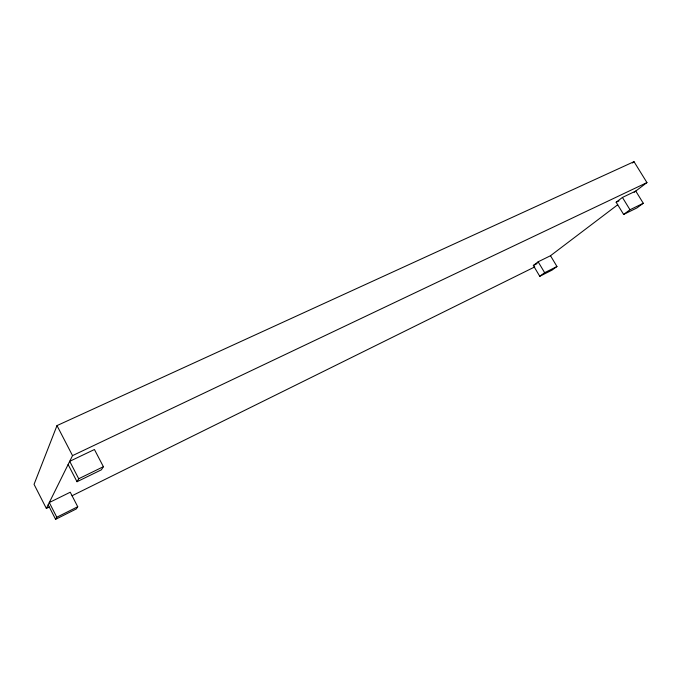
<?xml version="1.0" encoding="UTF-8"?>
<svg xmlns="http://www.w3.org/2000/svg" width="681" height="681" viewBox="0 0 681 681"><rect width="100%" height="100%" fill="white"/><g stroke="black" fill="none" stroke-linecap="round" stroke-linejoin="round"><path stroke-width="1.02" d="M634.181 192.272L646.95 182.585L634.011 161.669L56.991 425.599L34.05 484.344L46.359 508.469L49.211 507.056M46.359 508.469L72.526 455.623L646.95 182.585M48.172 504.791L55.595 519.331L56.795 517.228L77.728 506.741L70.254 492.218L49.287 502.544L56.795 517.228M68.126 464.51L77.013 481.731L78.715 478.743L103.393 466.706L94.438 449.511L69.709 461.318L78.715 478.743M77.728 506.741L76.323 508.928L55.595 519.331M103.393 466.706L101.409 469.805L77.013 481.731M632.368 162.997L634.011 161.669M550.503 255.724L556.964 266.518L552.027 270.136L539.769 276.29L533.334 265.488L538.152 261.802L550.503 255.724L617.676 204.785M616.152 202.231L622.425 197.439L635.765 191.072L643.29 203.27L636.871 207.969L623.634 214.447L616.152 202.231L618.995 200.869M539.769 276.29L544.647 272.689L556.964 266.518M623.634 214.447L629.985 209.757L643.29 203.27M533.334 265.488L537.113 263.615M72.058 495.751L534.747 266.918M622.425 197.439L629.985 209.757M538.152 261.802L544.647 272.689M56.991 425.599L72.526 455.623"/></g></svg>
